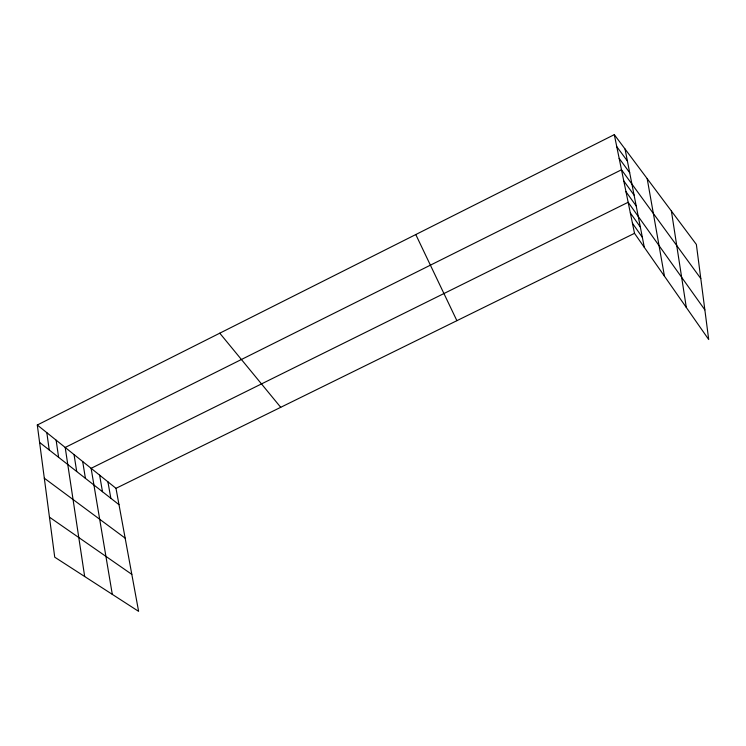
<?xml version="1.0" encoding="UTF-8"?>
<svg xmlns="http://www.w3.org/2000/svg" width="746" height="746" viewBox="0 0 746 746"><rect width="100%" height="100%" fill="white"/><g stroke="black" fill="none" stroke-linecap="round" stroke-linejoin="round"><path stroke-width="1.12" d="M37.3 425.015L115.994 488.322L138.616 611.356L54.728 557.187L37.3 425.015L614.303 134.644L696.363 244.446L708.7 339.514L634.51 233.33L614.303 134.644M115.994 488.322L634.51 233.33M49.45 517.155L131.809 574.364M44.312 478.195L125.151 538.136M39.594 442.425L118.996 504.669M219.772 333.182L280.72 407.307M616.765 146.664L627.395 161.024M619.161 158.376L629.689 172.699M700.792 278.556L621.493 169.78L65.2 447.46L84.671 576.527M623.768 180.896L634.091 195.154M625.987 191.722L636.207 205.952M704.849 309.86L628.151 202.287L91.124 468.311L112.301 594.366M630.323 212.899L640.338 227.036M632.44 223.24L642.353 237.34M415.783 234.542L456.888 320.677M625.045 149.023L644.32 247.374M107.9 481.804L110.846 498.281M647.183 178.639L664.453 276.188M99.61 475.146L102.491 491.726M82.685 461.532L85.417 478.345M74.05 454.575L76.707 471.519M671.391 211.025L686.311 307.464M56.127 440.159L58.617 457.335M46.83 432.68L49.227 449.969"/></g></svg>
